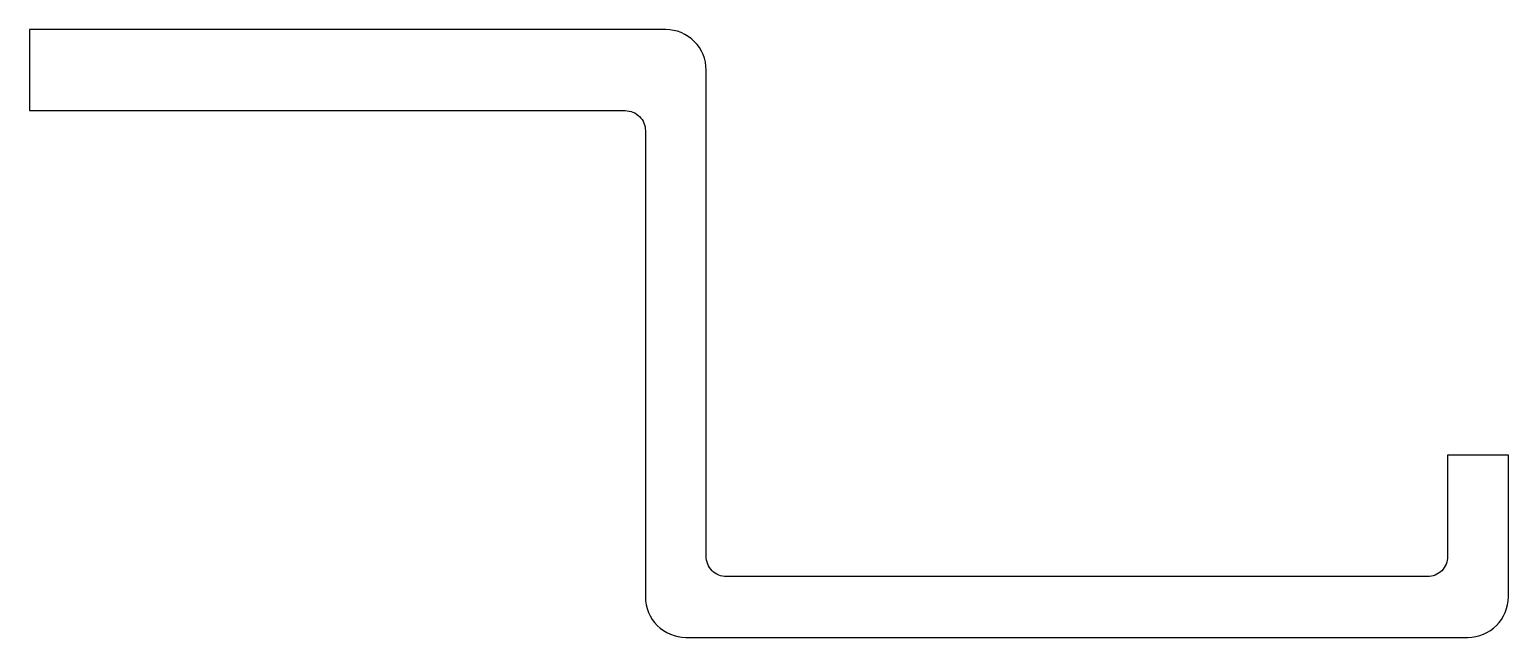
# Model space of a CAD drawing. Extents: x 239.4 to 275.9, y 256.2 to 271.2.
import ezdxf

# ---------------------------------------------------------------- set-up
doc = ezdxf.new("R2010")
doc.units = 0
doc.layers.add('ANA', color=220, linetype='CONTINUOUS')

msp = doc.modelspace()

# ---------------------------------------------------------------- linework, layer by layer
at = {"layer": 'ANA'}
msp.add_lwpolyline([(256.564, 257.678, -0.414214), (256.064, 258.178), (256.064, 270.178, 0.414214), (255.064, 271.178), (239.364, 271.178), (239.364, 269.178), (254.064, 269.178, -0.414214), (254.564, 268.678), (254.564, 257.178, 0.414214), (255.564, 256.178), (274.864, 256.178, 0.414214), (275.864, 257.178), (275.864, 260.678), (274.364, 260.678), (274.364, 258.178, -0.414214), (273.864, 257.678)], format="xyb", close=True, dxfattribs=at)

doc.saveas('drawing.dxf')
